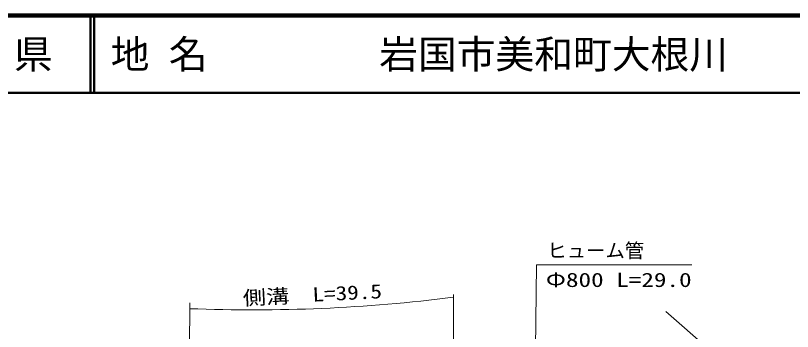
# Model space of a CAD drawing. Units: millimetres, scale not verified. Extents: x 12856 to 652856, y -57628 to 302372.
# Drawn here: x 330955 to 431195, y 261579 to 302372 of the extents above; entities that cross this region are included whole.
import ezdxf
from ezdxf.enums import TextEntityAlignment as Align

# ---------------------------------------------------------------- set-up
doc = ezdxf.new("R2010")
doc.units = ezdxf.units.MM
doc.header["$LTSCALE"] = 1000
for name, color, linetype, lineweight in [('M-TTL', 2, 'Continuous', 140), ('M-TTL-LINE', 7, 'Continuous', 50), ('S-BGD-HTXT', 6, 'Continuous', 13)]:
    doc.layers.add(name, color=color, linetype=linetype, lineweight=lineweight)
doc.layers.add('M-TTL-TXT', color=7, linetype='Continuous')
doc.styles.add('ＭＳ ゴシック', font='')
doc.styles.get('ＭＳ ゴシック').set_extended_font_data('MS Gothic')

msp = doc.modelspace()

# ---------------------------------------------------------------- linework, layer by layer
at = {"layer": 'M-TTL'}
msp.add_line((652856, 302372), (12856, 302372), dxfattribs=at)
at = {"layer": 'M-TTL-LINE'}
for p, q in [((340606, 302372), (340606, 292372)), ((341106, 302372), (341106, 292372)), ((12856, 292372), (652856, 292372))]:
    msp.add_line(p, q, dxfattribs=at)
at = {"layer": 'S-BGD-HTXT'}
for p, q in [((397775, 237875), (398173, 270162)), ((398173, 270162), (418194, 270162)), ((387464, 266368), (387464, 257066)), ((353431, 265261), (353357, 256328)), ((432494, 248777), (414841, 264173))]:
    msp.add_line(p, q, dxfattribs=at)
msp.add_arc((361515, 471221), 206857, 267.75871, 277.2065, dxfattribs=at)

# ---------------------------------------------------------------- texts
at = {"layer": 'M-TTL-TXT', "style": 'ＭＳ ゴシック'}
for s, p in [('地 名', (343235, 297372)), ('岩国市美和町大根川', (377879, 297372))]:
    msp.add_text(s, height=3666, dxfattribs=at).set_placement(p, align=Align.MIDDLE_LEFT)
msp.add_text('山\u3000口\u3000県', height=3666, dxfattribs=at).set_placement((323231, 297372), align=Align.MIDDLE_CENTER)
at = {"layer": 'S-BGD-HTXT', "style": 'ＭＳ ゴシック'}
msp.add_text('ヒューム管', height=1833, dxfattribs=at).set_placement((399568, 270561), align=Align.BOTTOM_LEFT)
at = {"layer": 'S-BGD-HTXT', "style": 'ＭＳ ゴシック', "width": 1.3}
msp.add_text('Φ800 L=29.0', height=1833, dxfattribs=at).set_placement((399369, 266774), align=Align.BOTTOM_LEFT)
at = {"layer": 'S-BGD-HTXT', "style": 'ＭＳ ゴシック', "width": 1.2}
msp.add_text('側溝  L=39.5', height=1833, rotation=2.9, dxfattribs=at).set_placement((360353, 264421), align=Align.BOTTOM_LEFT)

doc.saveas('drawing.dxf')
